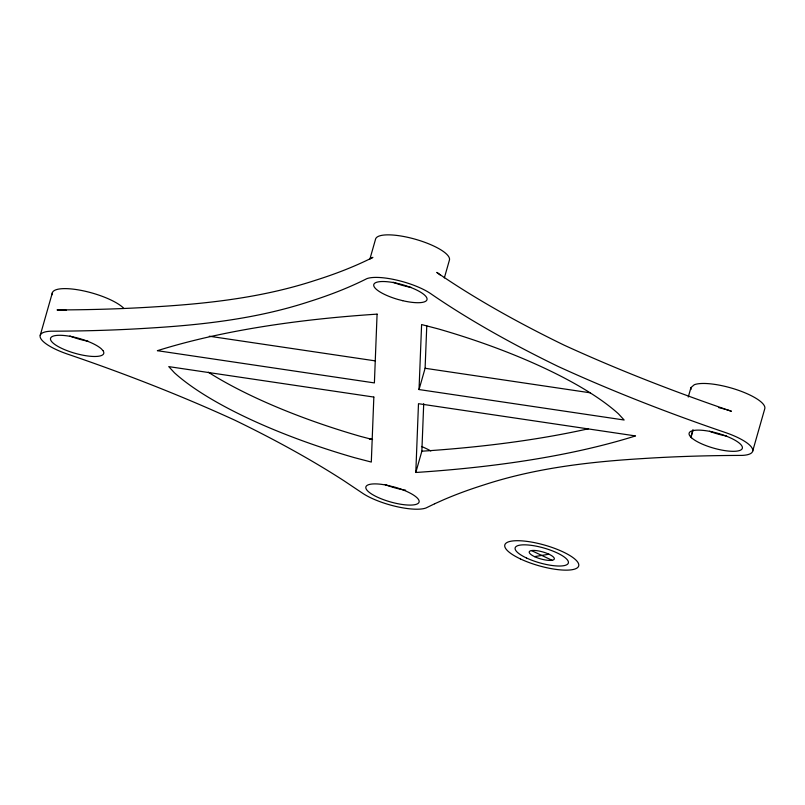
<?xml version="1.0" encoding="UTF-8"?>
<svg xmlns="http://www.w3.org/2000/svg" width="805" height="805" viewBox="0 0 805 805"><rect width="100%" height="100%" fill="white"/><g stroke="black" fill="none" stroke-linecap="round" stroke-linejoin="round"><path stroke-width="1.21" d="M690.952 389.509L690.962 387.577L694.302 384.72A38.388 10.707 15.9 0 1 737.471 389.972A38.388 10.707 15.9 0 1 764.75 408.789L752.625 451.333M415.803 472.475L418.489 403.697L635.517 435.928A1519.87 424.034 15.9 0 1 415.803 472.475L421.86 451.203L423.712 403.677M419.033 389.55L421.599 324.556L438.393 328.943A227.926 63.585 15.9 0 1 618.411 413.79L624.137 420.009L419.033 389.55L425.1 368.277L426.771 325.784M40.25 335.283L52.375 292.738M369.898 259.059L375.613 238.964A38.388 10.707 15.9 0 1 415.762 239.367A38.388 10.707 15.9 0 1 449.401 260.176L444.35 277.906M688.265 397.026L690.962 387.577M690.861 437.035L692.884 429.94M691.042 437.226L693.055 430.132M534.53 556.627A13.051 3.643 15.9 0 0 554.303 559.032A13.051 3.643 15.9 0 0 536.452 550.62A13.051 3.643 15.9 0 0 534.53 556.627L548.99 554.222M209.31 336.228L375.492 360.912M425.1 368.277L590.417 392.83M372.574 439.54L360.59 436.411A227.926 63.585 15.9 0 1 208.314 372.222M531.451 550.57L552.069 560.28M123.809 308.466L122.843 307.419A38.388 10.707 15.9 0 0 79.705 290.122A38.388 10.707 15.9 0 0 52.365 294.67M370.682 258.626A38.388 10.707 15.9 0 1 372.896 257.389A1350.307 376.72 15.9 0 1 315.429 280.301C264.07 297.186 210.135 303.485 156.381 306.755A1350.307 376.72 15.9 0 1 57.034 309.925A38.388 10.707 15.9 0 1 66.423 310.338M440.023 274.928A38.388 10.707 15.9 0 0 436.803 272.412A603.629 168.406 15.9 0 0 564.124 345.154A591.242 164.955 15.9 0 0 731.403 411.244A38.388 10.707 15.9 0 0 726.12 409.554M588.485 428.753A1519.87 424.034 15.9 0 1 421.86 451.203M718.593 407.561A38.388 10.707 15.9 0 1 725.053 409.242M405.629 490.195A27.642 7.708 15.9 0 1 385.243 484.61M726.653 436.058A27.642 7.708 15.9 0 1 709.547 431.259M88.067 341.219A27.642 7.708 15.9 0 1 69.894 335.997M411.315 287.455A27.642 7.708 15.9 0 1 406.736 286.5L402.087 285.282A27.642 7.708 15.9 0 1 393.142 282.233M369.465 439.278A38.388 10.707 15.9 0 1 371.055 438.494M421.448 446.453A38.388 10.707 15.9 0 1 430.816 450.951M373.842 397.066L371.306 462.06L354.532 457.683A227.926 63.585 15.9 0 1 174.484 372.836L168.758 366.617L373.842 397.066M377.082 314.141L374.395 382.918L157.367 350.688A1519.931 424.044 15.9 0 1 377.082 314.141M434.68 503.759L426.046 507.955A38.388 10.707 15.9 0 1 362.139 492.932L343.976 480.776A591.242 164.955 15.9 0 0 234.819 420.19A591.242 164.955 15.9 0 0 67.529 354.099A38.388 10.707 15.9 0 1 50.977 331.197A1350.307 376.72 15.9 0 0 150.324 328.027C204.078 324.757 258.013 318.458 309.372 301.573A1350.307 376.72 15.9 0 0 366.839 278.661A38.388 10.707 15.9 0 1 430.745 293.684A603.629 168.406 15.9 0 0 558.066 366.426A591.242 164.955 15.9 0 0 725.345 432.516A38.388 10.707 15.9 0 1 741.898 455.409A1350.307 376.72 15.9 0 0 642.551 458.588C588.807 461.849 534.872 468.148 483.503 485.043A1350.307 376.72 15.9 0 0 443.696 499.724L434.68 503.759M385.605 484.972L381.238 484.308A27.642 7.708 15.9 0 0 373.621 495.216A27.642 7.708 15.9 0 0 416.648 504.182A27.642 7.708 15.9 0 0 394.832 487.146L385.605 484.972M402.691 300.678L398.042 299.47A27.642 7.708 15.9 0 1 377.706 281.992A27.642 7.708 15.9 0 1 423.098 293.855A27.642 7.708 15.9 0 1 402.691 300.678M691.555 437.789L689.976 436.069A27.642 7.708 15.9 0 1 721.149 434.308A27.642 7.708 15.9 0 1 736.635 451.142A27.642 7.708 15.9 0 1 691.555 437.789M102.909 350.547L101.319 348.827A27.642 7.708 15.9 0 0 56.239 335.464A27.642 7.708 15.9 0 0 71.736 352.298A27.642 7.708 15.9 0 0 102.909 350.547M526.45 557.976A27.642 7.708 15.9 0 0 568.33 563.067A27.642 7.708 15.9 0 0 530.515 545.247A27.642 7.708 15.9 0 0 526.45 557.976M520.493 558.962A38.388 10.707 15.9 0 0 578.654 566.036A38.388 10.707 15.9 0 0 526.138 541.282A38.388 10.707 15.9 0 0 520.493 558.962"/></g></svg>
